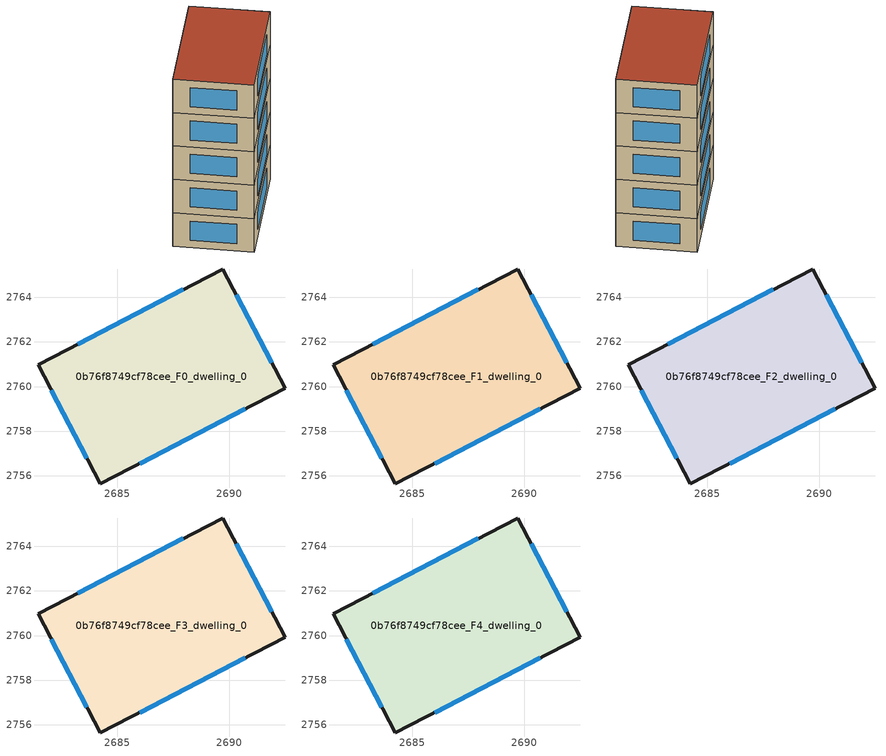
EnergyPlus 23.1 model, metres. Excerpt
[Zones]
0b76f8749cf78cee_F0_dwelling_0
 floor ground (EU_floor_Construction): 2689.72,2765.26 2692.5,2759.92 2684.23,2755.64 2681.45,2760.98 z0
 wall outside (EU_wall_Construction): 2689.72,2765.26 2681.45,2760.98 2684.23,2755.64 2692.5,2759.92 2689.72,2765.26 z0:3
 window (EU_Window_Construction): 2687.95,2764.34 2683.22,2761.9 / 2691.91,2761.06 2690.32,2764.11 / 2686,2756.56 2690.73,2759 / 2682.05,2759.84 2683.64,2756.78 z0.64:2.36
0b76f8749cf78cee_F1_dwelling_0
 floor to 0b76f8749cf78cee_F0_dwelling_0 (EU_floor_Construction): 2689.72,2765.26 2692.5,2759.92 2684.23,2755.64 2681.45,2760.98 z3
 wall outside (EU_wall_Construction): 2689.72,2765.26 2681.45,2760.98 2684.23,2755.64 2692.5,2759.92 2689.72,2765.26 z3:6
 window (EU_Window_Construction): 2687.95,2764.34 2683.22,2761.9 / 2691.91,2761.06 2690.32,2764.11 / 2686,2756.56 2690.73,2759 / 2682.05,2759.84 2683.64,2756.78 z3.64:5.36
0b76f8749cf78cee_F2_dwelling_0
 floor to 0b76f8749cf78cee_F1_dwelling_0 (EU_floor_Construction): 2689.72,2765.26 2692.5,2759.92 2684.23,2755.64 2681.45,2760.98 z6
 wall outside (EU_wall_Construction): 2689.72,2765.26 2681.45,2760.98 2684.23,2755.64 2692.5,2759.92 2689.72,2765.26 z6:9
 window (EU_Window_Construction): 2687.95,2764.34 2683.22,2761.9 / 2691.91,2761.06 2690.32,2764.11 / 2686,2756.56 2690.73,2759 / 2682.05,2759.84 2683.64,2756.78 z6.64:8.36
0b76f8749cf78cee_F3_dwelling_0
 floor to 0b76f8749cf78cee_F2_dwelling_0 (EU_floor_Construction): 2689.72,2765.26 2692.5,2759.92 2684.23,2755.64 2681.45,2760.98 z9
 wall outside (EU_wall_Construction): 2689.72,2765.26 2681.45,2760.98 2684.23,2755.64 2692.5,2759.92 2689.72,2765.26 z9:12
 window (EU_Window_Construction): 2687.95,2764.34 2683.22,2761.9 / 2691.91,2761.06 2690.32,2764.11 / 2686,2756.56 2690.73,2759 / 2682.05,2759.84 2683.64,2756.78 z9.64:11.36
0b76f8749cf78cee_F4_dwelling_0
 floor to 0b76f8749cf78cee_F3_dwelling_0 (EU_floor_Construction): 2689.72,2765.26 2692.5,2759.92 2684.23,2755.64 2681.45,2760.98 z12
 wall outside (EU_wall_Construction): 2689.72,2765.26 2681.45,2760.98 2684.23,2755.64 2692.5,2759.92 2689.72,2765.26 z12:15
 window (EU_Window_Construction): 2687.95,2764.34 2683.22,2761.9 / 2691.91,2761.06 2690.32,2764.11 / 2686,2756.56 2690.73,2759 / 2682.05,2759.84 2683.64,2756.78 z12.64:14.36
 roof outside (EU_roof_Construction): 2692.5,2759.92 2689.72,2765.26 2681.45,2760.98 2684.23,2755.64 z15
[Building]
EU S2 Campaign: North Axis=0; Terrain=City; Solar Distribution=FullExterior
[Site:Location]
Yerevan-Zvartnots.Intl.AP: Latitude=40.15; Longitude=44.383; Time Zone=4; Elevation=854
[SizingPeriod:WeatherFileDays]
AnnualSizingPeriod: Begin Month=1; Begin Day of Month=1; End Month=12; End Day of Month=31; Day of Week for Start Day=Monday; Use Weather File Daylight Saving Period=No; Use Weather File Rain and Snow Indicators=No
[MATERIAL]
EU_InternalMass_Material: Roughness=MediumRough; Thickness=0.1; Conductivity=1; Density=1800; Specific Heat=900; Thermal Absorptance=0.9; Solar Absorptance=0.7; Visible Absorptance=0.7
[MATERIAL:NOMASS] Roughness=MediumRough; Thermal Absorptance=0.9; Solar Absorptance=0.7; Visible Absorptance=0.7
Name | Thermal Resistance
EU_wall_NoMass | 1.05043
EU_roof_NoMass | 1.45357
EU_floor_NoMass | 0.478065
[WINDOWMATERIAL:SIMPLEGLAZINGSYSTEM]
EU_Window_SimpleGlazing: UFactor=2.5566; Solar Heat Gain Coefficient=0.75; Visible Transmittance=0.75
[CONSTRUCTION]
EU_wall_Construction: EU_wall_NoMass
EU_roof_Construction: EU_roof_NoMass
EU_floor_Construction: EU_floor_NoMass
EU_Window_Construction: EU_Window_SimpleGlazing
EU_InternalMass_Construction: EU_InternalMass_Material
[ZONE] Type=1; Multiplier=1; Ceiling Height=autocalculate; Volume=168.206; Floor Area=autocalculate; Part of Total Floor Area=Yes
0b76f8749cf78cee_F0_dwelling_0; 0b76f8749cf78cee_F1_dwelling_0; 0b76f8749cf78cee_F2_dwelling_0; 0b76f8749cf78cee_F3_dwelling_0; 0b76f8749cf78cee_F4_dwelling_0
[INTERNALMASS] Construction=EU_InternalMass_Construction; Surface Area=56.0687
Name | Zone or ZoneList
0b76f8749cf78cee_F0_dwelling_0_EU_InternalMass | 0b76f8749cf78cee_F0_dwelling_0
0b76f8749cf78cee_F1_dwelling_0_EU_InternalMass | 0b76f8749cf78cee_F1_dwelling_0
0b76f8749cf78cee_F2_dwelling_0_EU_InternalMass | 0b76f8749cf78cee_F2_dwelling_0
0b76f8749cf78cee_F3_dwelling_0_EU_InternalMass | 0b76f8749cf78cee_F3_dwelling_0
0b76f8749cf78cee_F4_dwelling_0_EU_InternalMass | 0b76f8749cf78cee_F4_dwelling_0
[OTHEREQUIPMENT] Fuel Type=Electricity; Design Level Calculation Method=Watts/Area; Power per Zone Floor Area=1; Fraction Latent=0; Fraction Radiant=0; Fraction Lost=0; Carbon Dioxide Generation Rate=0; EndUse Subcategory=EU_Step8_InternalGains
Name | Zone or ZoneList or Space or SpaceList | Schedule
EU_Step8_InternalGain_0b76f8749cf78cee_F0_dwelling_0_f000 | 0b76f8749cf78cee_F0_dwelling_0 | EU_Step8_GainSchedule_0b76f8749cf78cee_F0_dwelling_0_f000
EU_Step8_InternalGain_0b76f8749cf78cee_F1_dwelling_0_f000 | 0b76f8749cf78cee_F1_dwelling_0 | EU_Step8_GainSchedule_0b76f8749cf78cee_F1_dwelling_0_f000
EU_Step8_InternalGain_0b76f8749cf78cee_F2_dwelling_0_f000 | 0b76f8749cf78cee_F2_dwelling_0 | EU_Step8_GainSchedule_0b76f8749cf78cee_F2_dwelling_0_f000
EU_Step8_InternalGain_0b76f8749cf78cee_F3_dwelling_0_f000 | 0b76f8749cf78cee_F3_dwelling_0 | EU_Step8_GainSchedule_0b76f8749cf78cee_F3_dwelling_0_f000
EU_Step8_InternalGain_0b76f8749cf78cee_F4_dwelling_0_f000 | 0b76f8749cf78cee_F4_dwelling_0 | EU_Step8_GainSchedule_0b76f8749cf78cee_F4_dwelling_0_f000
[ZONEVENTILATION:DESIGNFLOWRATE] Schedule=EU_AlwaysOn; Design Flow Rate Calculation Method=AirChanges/Hour; Air Changes per Hour=0.557805; Ventilation Type=Natural; Fan Pressure Rise=0; Fan Total Efficiency=1; Constant Term Coefficient=1; Temperature Term Coefficient=0; Velocity Term Coefficient=0; Velocity Squared Term Coefficient=0; Minimum Indoor Temperature=-100; Maximum Indoor Temperature=100; Delta Temperature=-100; Minimum Outdoor Temperature=-100; Maximum Outdoor Temperature=100; Maximum Wind Speed=40
Name | Zone or ZoneList or Space or SpaceList
EU_ConstantAir_0b76f8749cf78cee_F0_dwelling_0 | 0b76f8749cf78cee_F0_dwelling_0
EU_ConstantAir_0b76f8749cf78cee_F1_dwelling_0 | 0b76f8749cf78cee_F1_dwelling_0
EU_ConstantAir_0b76f8749cf78cee_F2_dwelling_0 | 0b76f8749cf78cee_F2_dwelling_0
EU_ConstantAir_0b76f8749cf78cee_F3_dwelling_0 | 0b76f8749cf78cee_F3_dwelling_0
EU_ConstantAir_0b76f8749cf78cee_F4_dwelling_0 | 0b76f8749cf78cee_F4_dwelling_0
[HVACTEMPLATE:THERMOSTAT] Constant Heating Setpoint=20; Constant Cooling Setpoint=50
EU_HeatOnly_0b76f8749cf78cee_F0_dwelling_0; EU_HeatOnly_0b76f8749cf78cee_F1_dwelling_0; EU_HeatOnly_0b76f8749cf78cee_F2_dwelling_0; EU_HeatOnly_0b76f8749cf78cee_F3_dwelling_0; EU_HeatOnly_0b76f8749cf78cee_F4_dwelling_0
[HVACTEMPLATE:ZONE:IDEALLOADSAIRSYSTEM] System Availability Schedule=EU_AlwaysOn; Maximum Heating Supply Air Temperature=50; Minimum Cooling Supply Air Temperature=13; Maximum Heating Supply Air Humidity Ratio=0.0156; Minimum Cooling Supply Air Humidity Ratio=0.0077; Heating Limit=NoLimit; Cooling Limit=NoLimit; Heating Availability Schedule=EU_AlwaysOn; Cooling Availability Schedule=EU_CoolingOff; Dehumidification Control Type=ConstantSensibleHeatRatio; Cooling Sensible Heat Ratio=0.7; Dehumidification Setpoint=60; Humidification Control Type=None; Humidification Setpoint=30; Outdoor Air Method=None; Outdoor Air Flow Rate per Person=0.00944; Outdoor Air Flow Rate per Zone Floor Area=0; Outdoor Air Flow Rate per Zone=0; Demand Controlled Ventilation Type=None; Outdoor Air Economizer Type=NoEconomizer; Heat Recovery Type=None; Sensible Heat Recovery Effectiveness=0.7; Latent Heat Recovery Effectiveness=0.65
Name | Template Thermostat
0b76f8749cf78cee_F0_dwelling_0 | EU_HeatOnly_0b76f8749cf78cee_F0_dwelling_0
0b76f8749cf78cee_F1_dwelling_0 | EU_HeatOnly_0b76f8749cf78cee_F1_dwelling_0
0b76f8749cf78cee_F2_dwelling_0 | EU_HeatOnly_0b76f8749cf78cee_F2_dwelling_0
0b76f8749cf78cee_F3_dwelling_0 | EU_HeatOnly_0b76f8749cf78cee_F3_dwelling_0
0b76f8749cf78cee_F4_dwelling_0 | EU_HeatOnly_0b76f8749cf78cee_F4_dwelling_0
[SIZING:ZONE] Zone Cooling Design Supply Air Temperature Input Method=SupplyAirTemperature; Zone Cooling Design Supply Air Temperature=13; Zone Heating Design Supply Air Temperature Input Method=SupplyAirTemperature; Zone Heating Design Supply Air Temperature=50; Zone Cooling Design Supply Air Humidity Ratio=0.008; Zone Heating Design Supply Air Humidity Ratio=0.008; Cooling Design Air Flow Method=DesignDay; Cooling Design Air Flow Rate=0; Cooling Minimum Air Flow per Zone Floor Area=0.000762; Cooling Minimum Air Flow=0; Cooling Minimum Air Flow Fraction=0.2; Heating Design Air Flow Method=DesignDay; Heating Design Air Flow Rate=0; Heating Maximum Air Flow per Zone Floor Area=0.002032; Heating Maximum Air Flow=0.141576; Heating Maximum Air Flow Fraction=0.3; Account for Dedicated Outdoor Air System=No; Dedicated Outdoor Air System Control Strategy=NeutralSupplyAir; Dedicated Outdoor Air Low Setpoint Temperature for Design=autosize; Dedicated Outdoor Air High Setpoint Temperature for Design=autosize; Zone Load Sizing Method=Sensible Load Only No Latent Load; Zone Latent Cooling Design Supply Air Humidity Ratio Input Method=HumidityRatioDifference; Zone Cooling Design Supply Air Humidity Ratio Difference=0.005; Zone Latent Heating Design Supply Air Humidity Ratio Input Method=HumidityRatioDifference; Zone Humidification Design Supply Air Humidity Ratio Difference=0.005
0b76f8749cf78cee_F0_dwelling_0; 0b76f8749cf78cee_F1_dwelling_0; 0b76f8749cf78cee_F2_dwelling_0; 0b76f8749cf78cee_F3_dwelling_0; 0b76f8749cf78cee_F4_dwelling_0
[SCHEDULE:CONSTANT]
Name | Hourly Value
EU_AlwaysOn | 1
EU_CoolingOff | 0
[SCHEDULE:FILE] Column Number=1; Rows to Skip at Top=0; Number of Hours of Data=8760; Column Separator=Comma; Interpolate to Timestep=No; Minutes per Item=60; Adjust Schedule for Daylight Savings=Yes
Name | File
EU_Step8_GainSchedule_0b76f8749cf78cee_F0_dwelling_0_f000 | ../../schedules/0b76f8749cf78cee/0b76f8749cf78cee_F0_dwelling_0_f000_gain.csv
EU_Step8_GainSchedule_0b76f8749cf78cee_F1_dwelling_0_f000 | ../../schedules/0b76f8749cf78cee/0b76f8749cf78cee_F1_dwelling_0_f000_gain.csv
EU_Step8_GainSchedule_0b76f8749cf78cee_F2_dwelling_0_f000 | ../../schedules/0b76f8749cf78cee/0b76f8749cf78cee_F2_dwelling_0_f000_gain.csv
EU_Step8_GainSchedule_0b76f8749cf78cee_F3_dwelling_0_f000 | ../../schedules/0b76f8749cf78cee/0b76f8749cf78cee_F3_dwelling_0_f000_gain.csv
EU_Step8_GainSchedule_0b76f8749cf78cee_F4_dwelling_0_f000 | ../../schedules/0b76f8749cf78cee/0b76f8749cf78cee_F4_dwelling_0_f000_gain.csv
